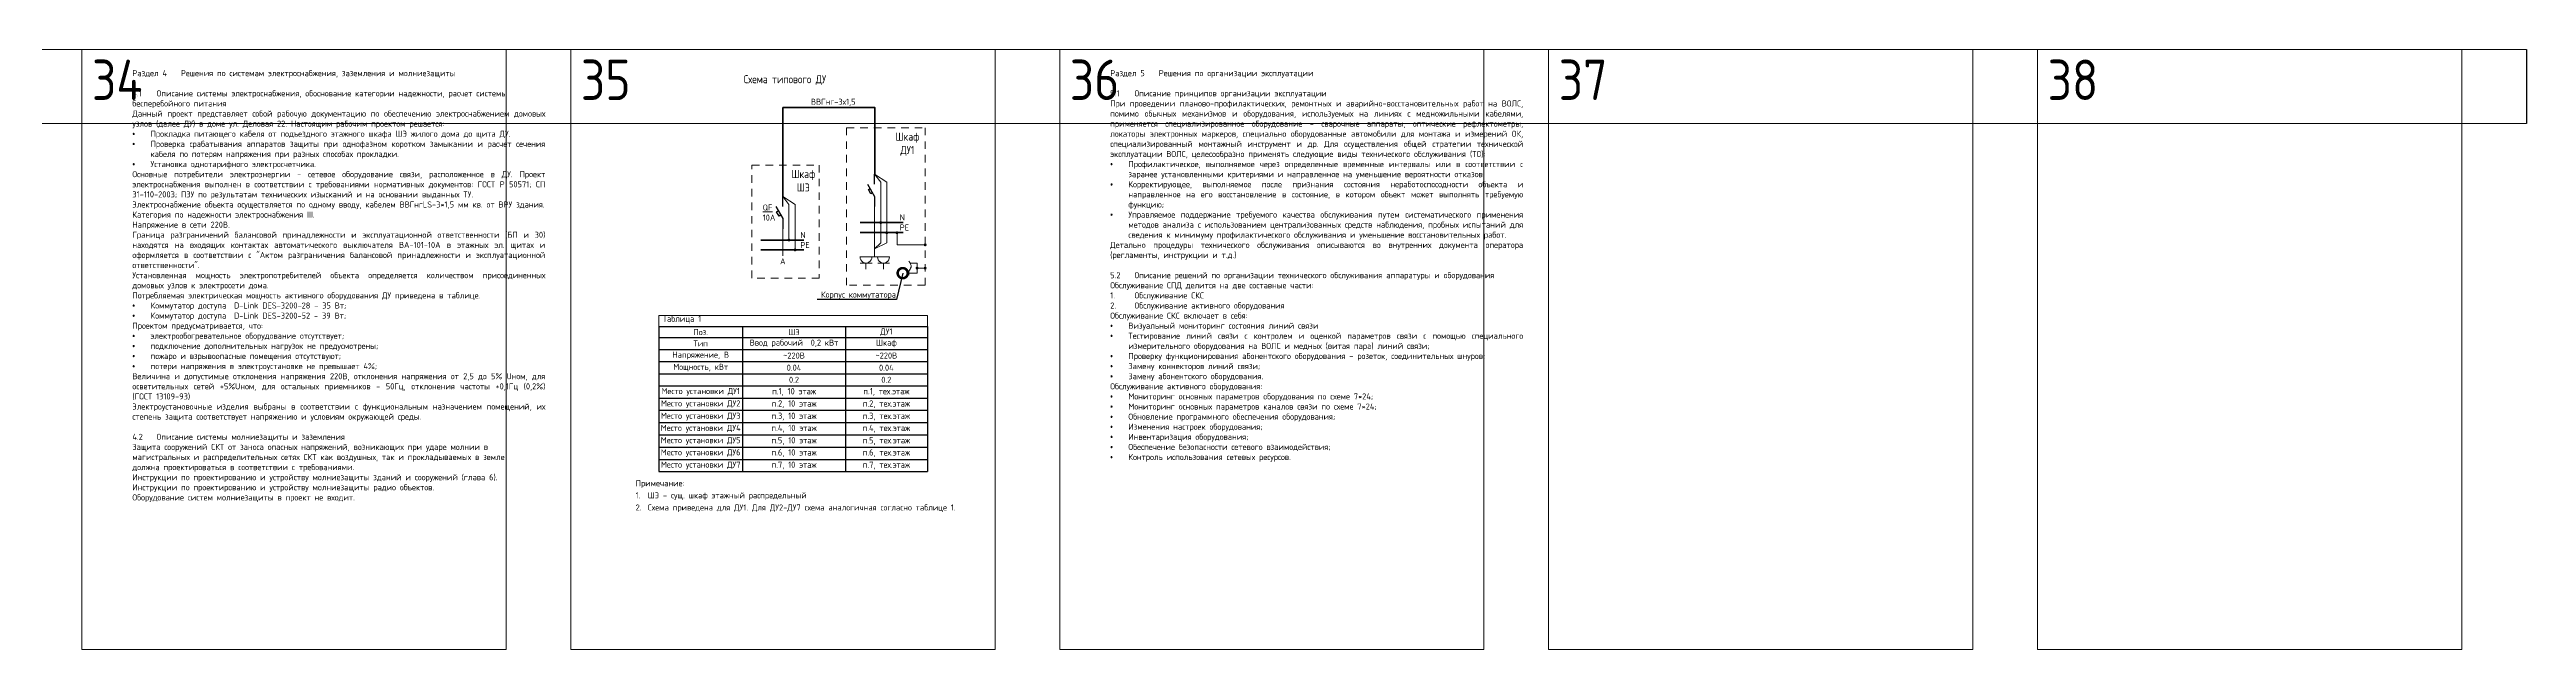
# Model space of a CAD drawing. Extents: x 6775 to 13793, y 2665 to 3972.
# Drawn here: x 12567 to 13793, y 3675 to 3972 of the extents above; entities that cross this region are included whole.
import ezdxf
from ezdxf import colors
from ezdxf.entities.mleader import LeaderData, LeaderLine
from ezdxf.math import Vec2, Vec3

# ---------------------------------------------------------------- set-up
doc = ezdxf.new("R2010")
doc.units = 0
doc.header["$MEASUREMENT"] = 0
doc.linetypes.add('JIS_02_0.7', pattern=[1.35, 0.75, -0.6])
doc.layers.get('0').update_dxf_attribs({"linetype": 'CONTINUOUS'})
doc.layers.get('Defpoints').update_dxf_attribs({"linetype": 'CONTINUOUS'})
doc.layers.add('ВЭ', color=1, linetype='CONTINUOUS')
doc.styles.add('мой', font='', dxfattribs={"width": 0.9, "height": 3})
doc.styles.get('мой').set_extended_font_data('GOST Common')

# ---------------------------------------------------------------- blocks, each defined once
blk = doc.blocks.new('*T15')
at = {"layer": 'Defpoints', "color": 8, "linetype": 'ByBlock', "lineweight": 0, "transparency": 16777216}
for p, q in [((0, 0), (7018, 0)), ((0, 0), (0, -36.7)), ((242, 0), (242, -36.7)), ((484, 0), (484, -36.7)), ((726, 0), (726, -36.7)), ((968, 0), (968, -36.7)), ((1210, 0), (1210, -36.7)), ((1452, 0), (1452, -36.7)), ((1694, 0), (1694, -36.7)), ((1936, 0), (1936, -36.7)), ((2178, 0), (2178, -36.7)), ((2420, 0), (2420, -36.7)), ((2662, 0), (2662, -36.7)), ((2904, 0), (2904, -36.7)), ((3146, 0), (3146, -36.7)), ((3388, 0), (3388, -36.7)), ((3630, 0), (3630, -36.7)), ((3872, 0), (3872, -36.7)), ((4114, 0), (4114, -36.7)), ((4356, 0), (4356, -36.7)), ((4598, 0), (4598, -36.7)), ((4840, 0), (4840, -36.7)), ((5082, 0), (5082, -36.7)), ((5324, 0), (5324, -36.7)), ((5566, 0), (5566, -36.7)), ((5808, 0), (5808, -36.7)), ((6050, 0), (6050, -36.7)), ((6292, 0), (6292, -36.7)), ((6534, 0), (6534, -36.7)), ((6776, 0), (6776, -36.7)), ((0, -36.7), (7018, -36.7))]:
    blk.add_line(p, q, dxfattribs=at)
at = {"layer": 'Defpoints', "color": 0, "linetype": 'ByBlock', "lineweight": -2, "transparency": 16777216}
blk.add_line((7018, 0), (7018, -36.7), dxfattribs=at)
at = {"layer": 'Defpoints', "color": 5, "linetype": 'Continuous', "lineweight": 0, "transparency": 16777216, "char_height": 20, "width": 232, "attachment_point": 1, "style": 'мой'}
for s, insert in [('1', (5, -5)), ('2', (247, -5)), ('3', (489, -5)), ('4', (731, -5)), ('5', (973, -5)), ('6', (1215, -5)), ('7', (1457, -5)), ('8', (1699, -5)), ('9', (1941, -5)), ('10', (2183, -5)), ('11', (2425, -5)), ('12', (2667, -5)), ('13', (2909, -5)), ('14', (3151, -5)), ('16', (3393, -5)), ('17', (3635, -5)), ('18', (3877, -5)), ('19', (4119, -5)), ('{\\fGOST Common|b0|i0|c204|p34;24', (4361, -5)), ('25', (4603, -5)), ('23', (4845, -5)), ('28', (5087, -5)), ('29', (5329, -5)), ('33', (5571, -5)), ('34', (5813, -5)), ('35', (6055, -5)), ('36', (6297, -5)), ('37', (6539, -5)), ('38', (6781, -5))]:
    blk.add_mtext(s, dxfattribs=dict(at, insert=insert))
blk = doc.blocks.new('*U16')
at = {"layer": 'ВЭ', "color": 250, "linetype": 'ByBlock', "lineweight": 18}
blk.add_lwpolyline([(-105, -148.5), (105, -148.5), (105, 148.5), (-105, 148.5), (-105, -148.5)], dxfattribs=at)
blk = doc.blocks.new('*U17')
at = {"layer": 'Defpoints', "color": 0, "linetype": 'ByBlock', "lineweight": -2, "transparency": 16777216}
for p in [(5808, 0), (6050, 0), (6292, 0), (6534, 0), (6776, 0)]:
    blk.add_blockref('*U16', p, dxfattribs=at)
blk = doc.blocks.new('*T131')
at = {"color": 0, "lineweight": -2, "transparency": 16777216}
blk.add_line((0, -5.4), (132.9, -5.4), dxfattribs=at)
at = {"color": 0, "linetype": 'ByBlock', "lineweight": -2, "transparency": 16777216}
for p, q in [((0, -5.4), (0, -77.2)), ((0, -10.9), (132.9, -10.9)), ((41.4, -5.4), (41.4, -77.2)), ((92.4, -5.4), (92.4, -77.2)), ((132.9, -5.4), (132.9, -77.2)), ((0, -16.8), (132.9, -16.8)), ((0, -22.8), (132.9, -22.8)), ((0, -28.8), (132.9, -28.8)), ((0, -34.8), (132.9, -34.8)), ((0, -40.9), (132.9, -40.9)), ((0, -46.9), (132.9, -46.9)), ((0, -53), (132.9, -53)), ((0, -59), (132.9, -59)), ((0, -65.1), (132.9, -65.1)), ((0, -71.2), (132.9, -71.2)), ((0, -77.2), (132.9, -77.2))]:
    blk.add_line(p, q, dxfattribs=at)
at = {"layer": 'Defpoints', "color": 8, "linetype": 'ByBlock', "lineweight": 0, "transparency": 16777216}
for p, q in [((0, 0), (132.9, 0)), ((0, 0), (0, -5.4)), ((132.9, 0), (132.9, -5.4))]:
    blk.add_line(p, q, dxfattribs=at)
at = {"color": 0, "linetype": 'Continuous', "lineweight": 18, "transparency": 16777216, "style": 'мой'}
for s, insert, char_height, width, attachment_point in [('{\\fGOST Common|b0|i0|c204|p34; Таблица 1}', (0, 0), 3.125, 132.869, 1), ('Поз.', (20.7, -8.2), 3, 41.369, 5), ('Ввод рабочий  0,2 кВт ', (66.9, -13.8), 3, 49.048, 5), ('{\\fGOST Common|b0|i0|c204|p34;ШЭ}', (66.9, -8.2), 3, 49.048, 5), ('Шкаф', (112.6, -13.8), 3, 38.452, 5), ('{\\fGOST Common|b0|i0|c204|p34;ДУ1}', (112.6, -8.2), 3, 38.452, 5), ('{\\fGOST Common|b0|i0|c204|p34;Напряжение}, {\\fGOST Common|b0|i0|c204|p34;В}', (20.7, -19.8), 3, 39.37, 5), ('Мощность, кВт', (20.7, -25.8), 3, 39.37, 5), ('Тип', (20.7, -13.8), 3, 41.369, 5), ('~220В', (66.9, -19.8), 3, 49.048, 5), ('0.04', (66.9, -25.8), 3, 49.048, 5), ('~220В', (112.6, -19.8), 3, 38.452, 5), ('0.04', (112.6, -25.8), 3, 38.452, 5), ('{\\fGOST Common|b0|i0|c204|p34;Место установки} {\\fGOST Common|b0|i0|c204|p34;ДУ1}', (20.7, -37.8), 3, 39.37, 5), ('{\\fGOST Common|b0|i0|c204|p34;п}.1, 10 {\\fGOST Common|b0|i0|c204|p34;этаж}', (66.9, -37.8), 3.125, 49.048, 5), ('{\\W0.9;0.2}', (66.9, -31.8), 3, 49.048, 5), ('{\\fGOST Common|b0|i0|c204|p34;п}.1{\\fGOST Common|b0|i0|c204|p34;, тех.этаж}', (112.6, -37.8), 3.125, 38.452, 5), ('{\\W0.9;0.2}', (112.6, -31.8), 3, 38.452, 5), ('{\\fGOST Common|b0|i0|c204|p34;Место установки} {\\fGOST Common|b0|i0|c204|p34;ДУ2}', (20.7, -43.9), 3, 39.37, 5), ('{\\fGOST Common|b0|i0|c204|p34;Место установки ДУ3}', (20.7, -50), 3, 39.37, 5), ('{\\fGOST Common|b0|i0|c204|p34;п}.2, 10 {\\fGOST Common|b0|i0|c204|p34;этаж}', (66.9, -43.9), 3.125, 49.048, 5), ('{\\fGOST Common|b0|i0|c204|p34;п}.3, 10 {\\fGOST Common|b0|i0|c204|p34;этаж}', (66.9, -50), 3.125, 49.048, 5), ('{\\fGOST Common|b0|i0|c204|p34;п}.2{\\fGOST Common|b0|i0|c204|p34;, тех.этаж}', (112.6, -43.9), 3.125, 38.452, 5), ('{\\fGOST Common|b0|i0|c204|p34;п}.3{\\fGOST Common|b0|i0|c204|p34;, тех.этаж}', (112.6, -50), 3.125, 38.452, 5), ('{\\fGOST Common|b0|i0|c204|p34;Место установки ДУ4}', (20.7, -56), 3, 39.37, 5), ('{\\fGOST Common|b0|i0|c204|p34;Место установки ДУ5}', (20.7, -62.1), 3, 39.37, 5), ('{\\fGOST Common|b0|i0|c204|p34;п}.4, 10 {\\fGOST Common|b0|i0|c204|p34;этаж}', (66.9, -56), 3.125, 49.048, 5), ('{\\fGOST Common|b0|i0|c204|p34;п}.5, 10 {\\fGOST Common|b0|i0|c204|p34;этаж}', (66.9, -62.1), 3.125, 49.048, 5), ('{\\fGOST Common|b0|i0|c204|p34;п}.4{\\fGOST Common|b0|i0|c204|p34;, тех.этаж}', (112.6, -56), 3.125, 38.452, 5), ('{\\fGOST Common|b0|i0|c204|p34;п}.5{\\fGOST Common|b0|i0|c204|p34;, тех.этаж}', (112.6, -62.1), 3.125, 38.452, 5), ('{\\fGOST Common|b0|i0|c204|p34;Место установки ДУ6}', (20.7, -68.1), 3, 39.37, 5), ('{\\fGOST Common|b0|i0|c204|p34;Место установки ДУ7}', (20.7, -74.2), 3, 39.37, 5), ('{\\fGOST Common|b0|i0|c204|p34;п}.6, 10 {\\fGOST Common|b0|i0|c204|p34;этаж}', (66.9, -68.1), 3.125, 49.048, 5), ('{\\fGOST Common|b0|i0|c204|p34;п}.7, 10 {\\fGOST Common|b0|i0|c204|p34;этаж}', (66.9, -74.2), 3.125, 49.048, 5), ('{\\fGOST Common|b0|i0|c204|p34;п}.6{\\fGOST Common|b0|i0|c204|p34;, тех.этаж}', (112.6, -68.1), 3.125, 38.452, 5), ('{\\fGOST Common|b0|i0|c204|p34;п}.7{\\fGOST Common|b0|i0|c204|p34;, тех.этаж}', (112.6, -74.2), 3.125, 38.452, 5)]:
    blk.add_mtext(s, dxfattribs=dict(at, insert=insert, char_height=char_height, width=width, attachment_point=attachment_point))
blk = doc.blocks.new('Автоматизация. Выключатель авт.')
at = {"color": 7}
for p, q in [((5, 0), (0, 0)), ((11.011672, 3.479914), (5, 0)), ((6.232051, 1.866025), (8.397114, 3.116025)), ((6.732051, 1), (6.232051, 1.866025)), ((8.397114, 3.116025), (8.897114, 2.25)), ((11, 0), (16, 0))]:
    blk.add_line(p, q, dxfattribs=at)
blk = doc.blocks.new('Пересечение')
at = {"lineweight": 18}
h = blk.add_hatch(color=256, dxfattribs=at)
h.dxf.hatch_style = 1
h.paths.add_polyline_path([(-0.75, 0, 1), (0.75, 0, 1)])
blk = doc.blocks.new('_DotSmall')
at = {"color": 0, "linetype": 'ByBlock', "lineweight": 15, "const_width": 0.5}
blk.add_lwpolyline([(-0.0625, 0, 1), (0.0625, 0, 1)], format="xyb", close=True, dxfattribs=at)

msp = doc.modelspace()

# ---------------------------------------------------------------- linework, layer by layer
at = {"linetype": 'Continuous', "lineweight": 50}
for p, q in [((12968.2, 3886.4), (12989.6, 3886.4)), ((12919, 3877.7), (12940.4, 3877.7)), ((12968.2, 3881.5), (12989.6, 3881.5)), ((12919, 3872.8), (12940.4, 3872.8))]:
    msp.add_line(p, q, dxfattribs=at)
at = {"color": 7, "linetype": 'Continuous', "lineweight": 20}
msp.add_line((12975.4, 3894.3), (12975.4, 3869.3), dxfattribs=at)
at = {"color": 7, "linetype": 'Continuous', "lineweight": 40}
msp.add_lwpolyline([(12930, 3899.3), (12930, 3943.3), (12975.5, 3943.3), (12975.5, 3910.3)], dxfattribs=at)
at = {"color": 7, "linetype": 'JIS_02_0.7', "lineweight": 20, "ltscale": 5}
for points in [[(12961.5, 3933.3), (13000.4, 3933.3), (13000.4, 3855.3), (12961.5, 3855.3)], [(12914.6, 3914.8), (12948, 3914.8), (12948, 3858.8), (12914.6, 3858.8)]]:
    msp.add_lwpolyline(points, close=True, dxfattribs=at)
at = {"color": 7, "linetype": 'Continuous', "lineweight": 20}
for points in [[(12933, 3877.7), (12933, 3895.3), (12930, 3899.3), (12936, 3895.3), (12936, 3872.8)], [(12975.4, 3873.3), (12978.4, 3876.3), (12978.4, 3906.3), (12975.4, 3910.3), (12981.4, 3906.3), (12981.4, 3876.3), (12975.4, 3873.3)], [(12930, 3869.8), (12930, 3883.3)], [(12968.1, 3869.4), (12982.7, 3869.3)], [(12968.2, 3866.3), (12974.1, 3866.3)], [(12971.1, 3866.3), (12971.1, 3863.3)], [(12976.9, 3866.3), (12982.8, 3866.3)], [(12979.8, 3866.3), (12979.8, 3863.3)]]:
    msp.add_lwpolyline(points, dxfattribs=at)
at = {"color": 7, "linetype": 'Continuous', "lineweight": 15}
for points in [[(12986.5, 3881.5), (12986.5, 3875.3), (13000.4, 3875.3)], [(12993, 3866.3), (12996.4, 3866.3), (12996.4, 3861.3), (12992.3, 3861.3)], [(12996.4, 3863.8), (12996.4, 3863.8), (13000.4, 3863.8)]]:
    msp.add_lwpolyline(points, dxfattribs=at)
at = {"color": 7, "linetype": 'Continuous', "lineweight": 20}
for centre in [(12971.1, 3869.2), (12979.8, 3869.2)]:
    msp.add_arc(centre, 2.93, 177.5602, 2.4398, dxfattribs=at)
at = {"color": 7, "linetype": 'Continuous', "lineweight": 15}
msp.add_spline([(12992.4, 3867.3), (12993.4, 3864.3), (12992.4, 3862.3), (12992.4, 3860.3)], degree=3, dxfattribs=at)

# ---------------------------------------------------------------- block references
for name, p in [('*T15', (6775, 3972)), ('*T131', (12868.6, 3840.3))]:
    msp.add_blockref(name, p)
at = {"color": 7, "linetype": 'Continuous', "lineweight": 20, "rotation": 90}
for p in [(12930, 3883.3), (12975.4, 3894.3)]:
    msp.add_blockref('Автоматизация. Выключатель авт.', p, dxfattribs=at)
at = {"color": 7, "linetype": 'Continuous', "lineweight": 20}
for p in [(12978.4, 3886.3), (12933, 3877.7), (12981.4, 3881.3), (12986.4, 3881.3), (13000.4, 3875.3), (12936, 3872.8), (12996.4, 3863.8), (13000.4, 3863.8)]:
    msp.add_blockref('Пересечение', p, dxfattribs=at)
at = {"layer": 'Defpoints'}
msp.add_blockref('*U17', (6880, 3823.5), dxfattribs=at)

# ---------------------------------------------------------------- texts
at = {"linetype": 'Continuous', "lineweight": 15, "style": 'мой', "width": 0.9}
for s, p in [('N', (12987.8, 3887.4)), ('N', (12938.6, 3878.7)), ('PE ', (12938.6, 3873.7)), ('PE ', (12987.8, 3882.4)), ('A', (12928.6, 3865.7))]:
    msp.add_text(s, height=3, dxfattribs=at).set_placement(p)
at = {"color": 7, "insert": (12608, 3961.8), "char_height": 3, "width": 175, "attachment_point": 1, "style": 'мой'}
msp.add_mtext('\\pxqj;{\\fGOST Common|b0|i0|c204|p34;Раздел }4^I{\\fGOST Common|b0|i0|c204|p34;Решения по системам электроснабжения}, {\\fGOST Common|b0|i0|c204|p34;заземления и молниезащиты\\P \\P}4.1^I{\\fGOST Common|b0|i0|c204|p34;Описание системы электроснабжения}, {\\fGOST Common|b0|i0|c204|p34;обоснование категории надежности}, {\\fGOST Common|b0|i0|c204|p34;расчет системы\\Pбесперебойного питания\\PДанный проект представляет собой рабочую документацию по обеспечению электроснабжением домовых узлов }({\\fGOST Common|b0|i0|c204|p34;далее ДУ}) {\\fGOST Common|b0|i0|c204|p34;в доме ул. Деловая 22}. {\\fGOST Common|b0|i0|c204|p34;Настоящим рабочим проектом решается}:\\P\\pi-3,l3,t3;{\\fSymbol|b0|i0|c2|p18;·^I}{\\fGOST Common|b0|i0|c204|p34;Прокладка питающего кабеля от подъездного этажного шкафа ШЭ жилого дома до щита ДУ}.\\P{\\fSymbol|b0|i0|c2|p18;·^I}{\\fGOST Common|b0|i0|c204|p34;Проверка срабатывания аппаратов защиты при однофазном коротком замыкании и расчет сечения кабеля по потерям напряжения при разных способах прокладки}.\\P{\\fSymbol|b0|i0|c2|p18;·^I}{\\fGOST Common|b0|i0|c204|p34;Установка однотарифного электросчетчика}. \\P\\pi0,l0,tz;{\\fGOST Common|b0|i0|c204|p34;Основные потребители электроэнергии }- {\\fGOST Common|b0|i0|c204|p34;сетевое оборудование связи}, {\\fGOST Common|b0|i0|c204|p34;расположенное в ДУ}. {\\fGOST Common|b0|i0|c204|p34;Проект электроснабжения выполнен в соответствии с требованиями нормативных документов}: {\\fGOST Common|b0|i0|c204|p34;ГОСТ Р }50571; {\\fGOST Common|b0|i0|c204|p34;СП }31-110-2003; {\\fGOST Common|b0|i0|c204|p34;ПЗУ по результатам технических изысканий и на основании выданных ТУ}.\\P{\\fGOST Common|b0|i0|c204|p34;Электроснабжение объекта осуществляется по одному вводу}, {\\fGOST Common|b0|i0|c204|p34;кабелем ВВГнг}LS-3*1,5 {\\fGOST Common|b0|i0|c204|p34;мм кв}. {\\fGOST Common|b0|i0|c204|p34;от ВРУ здания}.\\P{\\fGOST Common|b0|i0|c204|p34;Категория по надежности электроснабжения }III. \\P{\\fGOST Common|b0|i0|c204|p34;Напряжение в сети }220{\\fGOST Common|b0|i0|c204|p34;В}.\\P{\\fGOST Common|b0|i0|c204|p34;Граница разграничений балансовой принадлежности и эксплуатационной ответственности }({\\fGOST Common|b0|i0|c204|p34;БП и }30) {\\fGOST Common|b0|i0|c204|p34;находятся на входящих контактах автоматического выключателя ВА}-101-10{\\fGOST Common|b0|i0|c204|p34;А в этажных эл}. {\\fGOST Common|b0|i0|c204|p34;щитах и оформляется в соответствии с }"{\\fGOST Common|b0|i0|c204|p34;Актом разграничения балансовой принадлежности и эксплуатационной ответственности}".\\P{\\fGOST Common|b0|i0|c204|p34;Установленная мощность электропотребителей объекта определяется количеством присоединенных домовых узлов к электросети дома}.\\P{\\fGOST Common|b0|i0|c204|p34;Потребляемая электрическая мощность активного оборудования ДУ приведена в таблице}.\\P\\pi-3,l3,t3;{\\fSymbol|b0|i0|c2|p18;·^I}{\\fGOST Common|b0|i0|c204|p34;Коммутатор доступа  }D-Link DES-3200-28 - 35 {\\fGOST Common|b0|i0|c204|p34;Вт};{\\fGOST Common|b0|i0|c204|p34;\\P{\\fSymbol|b0|i0|c2|p18;·^I}Коммутатор доступа  }D-Link DES-3200-52 - {\\fGOST Common|b0|i0|c204|p34;39} {\\fGOST Common|b0|i0|c204|p34;Вт};\\P\\pi0,l0,tz;{\\fGOST Common|b0|i0|c204|p34;Проектом предусматривается}, {\\fGOST Common|b0|i0|c204|p34;что}:\\P\\pi-3,l3,t3;{\\fSymbol|b0|i0|c2|p18;·^I}{\\fGOST Common|b0|i0|c204|p34;электрообогревательное оборудование отсутствует};\\P{\\fSymbol|b0|i0|c2|p18;·^I}{\\fGOST Common|b0|i0|c204|p34;подключение дополнительных нагрузок не предусмотрены};\\P{\\fSymbol|b0|i0|c2|p18;·^I}{\\fGOST Common|b0|i0|c204|p34;пожаро и взрывоопасные помещения отсутствуют};\\P{\\fSymbol|b0|i0|c2|p18;·^I}{\\fGOST Common|b0|i0|c204|p34;потери напряжения в электроустановке не превышает }4%; \\P\\pi0,l0,tz;{\\fGOST Common|b0|i0|c204|p34;Величина и допустимые отклонения напряжения }220{\\fGOST Common|b0|i0|c204|p34;В}, {\\fGOST Common|b0|i0|c204|p34;отклонения напряжения от }2,5 {\\fGOST Common|b0|i0|c204|p34;до }5% U{\\fGOST Common|b0|i0|c204|p34;ном}, {\\fGOST Common|b0|i0|c204|p34;для осветительных сетей }+5%U{\\fGOST Common|b0|i0|c204|p34;ном}, {\\fGOST Common|b0|i0|c204|p34;для остальных приемников }- 50{\\fGOST Common|b0|i0|c204|p34;Гц}, {\\fGOST Common|b0|i0|c204|p34;отклонения частоты }+0,1{\\fGOST Common|b0|i0|c204|p34;Гц }(0,2%) ({\\fGOST Common|b0|i0|c204|p34;ГОСТ }13109-93)\\P{\\fGOST Common|b0|i0|c204|p34;Электроустановочные изделия выбраны в соответствии с функциональным назначением помещений}, {\\fGOST Common|b0|i0|c204|p34;их степень защита соответствует напряжению и условиям окружающей среды}.\\P\\P4.2^I{\\fGOST Common|b0|i0|c204|p34;Описание системы молниезащиты и заземления\\PЗащита сооружений СКТ от заноса опасных напряжений}, {\\fGOST Common|b0|i0|c204|p34;возникающих при ударе молнии в\\Pмагистральных и распределительных сетях СКТ как воздушных}, {\\fGOST Common|b0|i0|c204|p34;так и прокладываемых в земле\\Pдолжна проектироваться в соответствии с требованиями}.\\P{\\fGOST Common|b0|i0|c204|p34;Инструкции по проектированию и устройству молниезащиты зданий и сооружений }({\\fGOST Common|b0|i0|c204|p34;глава }6).\\P{\\fGOST Common|b0|i0|c204|p34;Инструкции по проектированию и устройству молниезащиты радио объектов}.\\P{\\fGOST Common|b0|i0|c204|p34;Оборудование систем молниезащиты в проект не входит}.', dxfattribs=at)
at = {"color": 7, "insert": (13092, 3961.8), "char_height": 3, "attachment_point": 1, "style": 'мой'}
msp.add_mtext_dynamic_manual_height_columns('\\pxqj;Раздел 5^IРешения по организации эксплуатации\\P\\P5.1^IОписание принципов организации эксплуатации\\PПри проведении планово-профилактических, ремонтных и аварийно-восстановительных работ на ВОЛС, помимо обычных механизмов и оборудования, используемых на линиях с медножильными кабелями, применяется специализированное оборудование - сварочные аппараты, оптические рефлектометры, локаторы электронных маркеров, специально оборудованные автомобили для монтажа и измерений ОК, специализированный монтажный инструмент и др. Для осуществления общей стратегии технической эксплуатации ВОЛС, целесообразно применять следующие виды технического обслуживания (ТО):\\P\\pi-3,l3,t3;{\\fSymbol|b0|i0|c2|p18;·^I}Профилактическое, выполняемое через определенные временные интервалы или в соответствии с заранее установленными критериями и направленное на уменьшение вероятности отказов;\\P{\\fSymbol|b0|i0|c2|p18;·^I}Корректирующее, выполняемое после признания состояния неработоспосодности объекта и направленное на его восстановление в состояние, в котором объект может выполнять требуемую функцию;\\P{\\fSymbol|b0|i0|c2|p18;·^I}Управляемое поддержание требуемого качества обслуживания путем систематического применения методов анализа с использованием централизованных средств наблюдения, пробных испытаний для сведения к минимуму профилактического обслуживания и уменьшение восстановительных работ.\\P\\pi0,l0,tz;Детально процедуры технического обслуживания описываются во внутренних документа оператора (регламенты, инструкции и т.д.)\\P\\P5.2^IОписание решений по организации технического обслуживания аппаратуры и оборудования\\PОбслуживание СПД делится на две составные части:\\P1.^IОбслуживание СКС\\P2.^IОбслуживание активного оборудования \\PОбслуживание СКС включает в себя:\\P\\pi-3,l3,t3;{\\fSymbol|b0|i0|c2|p18;·^I}Визуальный мониторинг состояния линий связи\\P{\\fSymbol|b0|i0|c2|p18;·^I}Тестирование линий связи с контролем и оценкой параметров связи с помощью специального измерительного оборудования на ВОЛС и медных (витая пара) линий связи; \\P{\\fSymbol|b0|i0|c2|p18;·^I}Проверку функционирования абонентского оборудования - розеток, соединительных шнуров; \\P{\\fSymbol|b0|i0|c2|p18;·^I}Замену коннекторов линий связи; \\P{\\fSymbol|b0|i0|c2|p18;·^I}Замену абонентского оборудования. \\P\\pi0,l0,tz;Обслуживание активного оборудования:\\P\\pi-3,l3,t3;{\\fSymbol|b0|i0|c2|p18;·^I}Мониторинг основных параметров оборудования по схеме 7*24;\\P{\\fSymbol|b0|i0|c2|p18;·^I}Мониторинг основных параметров каналов связи по схеме 7*24;\\P{\\fSymbol|b0|i0|c2|p18;·^I}Обновление программного обеспечения оборудования;\\P{\\fSymbol|b0|i0|c2|p18;·^I}Изменения настроек оборудования;\\P{\\fSymbol|b0|i0|c2|p18;·^I}Инвентаризация оборудования;\\P{\\fSymbol|b0|i0|c2|p18;·^I}Обеспечение безопасности сетевого взаимодействия;\\P{\\fSymbol|b0|i0|c2|p18;·^I}Контроль использования сетевых ресурсов.', width=175, gutter_width=67, heights=[223], dxfattribs=at)
at = {"color": 7, "linetype": 'Continuous', "lineweight": 20, "style": 'мой'}
for s, insert, char_height, width, attachment_point in [('{\\fGOST Common|b0|i0|c204|p34;Схема типового ДУ}', (12931, 3959.3), 4, 68.719, 2), ('{\\fGOST Common|b0|i0|c204|p34;ВВГнг-3х1,5}\\P ', (12954.9, 3943.3), 3, 18, 5)]:
    msp.add_mtext(s, dxfattribs=dict(at, insert=insert, char_height=char_height, width=width, attachment_point=attachment_point))
at = {"color": 7, "lineweight": 20, "attachment_point": 1, "style": 'мой'}
for s, insert, char_height, width in [('\\pxqc;{\\fGOST Common|b0|i0|c204|p34;\\C256;\\c0;Шкаф \\PДУ1}', (12981.5, 3930.9), 4, 20.23), ('\\pxqc;{\\fGOST Common|b0|i0|c204|p34;\\C256;\\c0;Шкаф \\PШЭ}', (12930, 3912.4), 4, 20.23), ('{\\LQF\\P}10А', (12920, 3895.3), 3, 7.232)]:
    msp.add_mtext(s, dxfattribs=dict(at, insert=insert, char_height=char_height, width=width))
at = {"color": 7, "linetype": 'Continuous', "lineweight": 15, "insert": (12857.1, 3758.8), "char_height": 3, "width": 172.603, "attachment_point": 1, "style": 'мой'}
msp.add_mtext('\\pxsm1.2;{\\fGOST Common|b0|i0|c204|p34;Примечание}:\\P\\pi-3,l3,t2;1.^I{\\fGOST Common|b0|i0|c204|p34;ШЭ }- {\\fGOST Common|b0|i0|c204|p34;сущ}. {\\fGOST Common|b0|i0|c204|p34;шкаф} {\\fGOST Common|b0|i0|c204|p34;этажный распредельный\\P}2.^I{\\fGOST Common|b0|i0|c204|p34;Схема приведена для ДУ1. Для ДУ2-ДУ7 схема аналогичная согласно таблице 1.}', dxfattribs=at)

# ---------------------------------------------------------------- leaders
at = {"color": 7, "linetype": 'Continuous', "lineweight": 15}
ml = msp.add_multileader_mtext('Standard', dxfattribs=at)
ml.set_content('{\\C7;Корпус коммутатора}', color=1, style='мой')
ml.set_leader_properties()
ml.set_arrow_properties(name='DOTSMALL')
ml.build(insert=Vec2(0, 0))
ml.multileader.update_dxf_attribs({"text_left_attachment_type": 6, "text_right_attachment_type": 6, "dogleg_length": 10, "arrow_head_size": 10})
ctx = ml.context
ctx.base_point, ctx.char_height, ctx.arrow_head_size, ctx.landing_gap_size, ctx.plane_origin = Vec3(12950, 3848.3), 3, 10, 0.09, Vec3(13224.7, 4022.1)
ctx.left_attachment, ctx.right_attachment, ctx.text_align_type = 6, 6, 1
notes = []
notes.append((ctx, [(1, (1, 1, 0), (12986.3, 3848.3), (-1, 0), 1.5, [(0, [(12989.3, 3861.3)], 0, [])])]))
ctx.mtext.insert, ctx.mtext.width, ctx.mtext.alignment, ctx.mtext.flow_direction = Vec3(12967.4, 3852.2), 37.451, 2, 5
for ctx, leaders in notes:
    for number, flags, end, landing, length, lines in leaders:
        leader = LeaderData()
        leader.index, (leader.has_last_leader_line, leader.has_dogleg_vector, leader.attachment_direction) = number, flags
        leader.last_leader_point, leader.dogleg_vector, leader.dogleg_length = Vec3(end), Vec3(landing), length
        for number, points, colour, breaks in lines:
            line = LeaderLine()
            line.index, line.vertices, line.color, line.breaks = number, Vec3.list(points), colors.encode_raw_color(colour), breaks
            leader.lines.append(line)
        ctx.leaders.append(leader)

doc.saveas('drawing.dxf')
